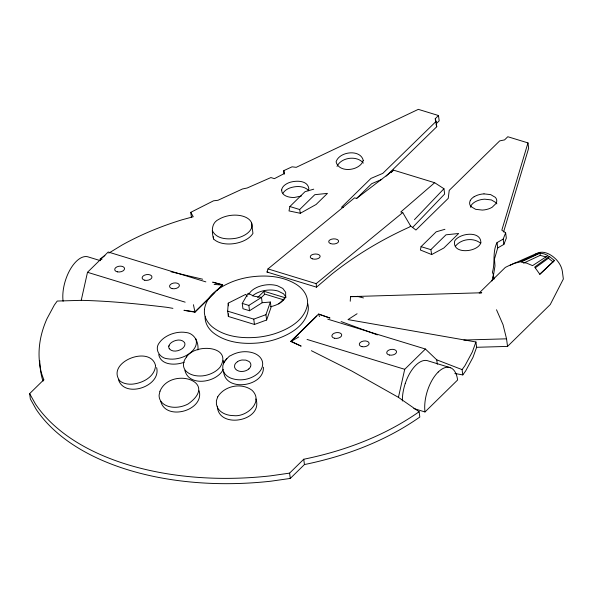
<?xml version="1.0" encoding="UTF-8"?>
<svg xmlns="http://www.w3.org/2000/svg" width="593" height="593" viewBox="0 0 593 593"><rect width="100%" height="100%" fill="white"/><g stroke="black" fill="none" stroke-linecap="round" stroke-linejoin="round"><path stroke-width="0.89" d="M223.65 371.507C224.977 392.366 264.515 386.777 263.396 367.223M205.141 316.706L205.111 318.3A52.577 30.754 -7.4 0 0 208.343 327.388A51.332 30.028 -7.4 0 0 213.176 332.688C225.97 342.747 243.3 344.4 259 342.88A52.577 30.754 -7.4 0 0 274.826 339.626C289.028 335.038 305.588 326.194 308.241 310.02A51.732 30.258 -7.4 0 0 307.767 303.69M509.898 265.175L505.325 267.399L479.181 293.016L481.753 292.757L350.559 296.633L350.241 301.244M262.173 302.726L261.483 297.412L253.93 296.196L248.148 293.261L242.255 303.401L242.945 308.723L249.527 310.732L262.173 302.726L270.364 302.037L271.053 307.352L266.628 319.998L254.449 324.453L228.349 316.469L227.66 311.155L228.231 303.149L245.717 294.373L247.222 296.389M228.349 316.469L228.535 313.801M197.884 349.959C198.9 342.391 194.504 333.229 186.061 332.51A20.214 12.705 -16.5 0 0 171.066 334.193A20.258 12.779 -16.6 0 0 159.465 342.584C153.921 349.233 159.813 358.365 167.723 358.795A20.132 12.675 -16.6 0 0 182.733 357.119C189.938 354.466 199.085 347.216 195.69 338.529M493.109 277.517L494.999 265.894L494.473 259L497.712 247.933L497.023 242.626L503.183 239.098L505.644 232.812L501.819 230.21L527.97 142.898L507.801 136.731L504.569 139.896L499.691 140.897L449.235 190.346L448.241 198.366L415.938 230.025L410.586 225.948L402.743 212.576L400.779 211.975L434.662 182.718L443.949 188.73L444.639 194.037L412.558 227.482M313.741 189.174L305.017 191.695L289.881 206.527L289.006 210.923L300.303 213.28L316.113 204.481L327.455 193.37L314.809 194.689L299.673 209.522L300.303 213.28M444.943 229.298L436.203 231.819L421.067 246.651L420.4 250.009L431.682 254.553L443.831 248.015L458.656 233.494L445.995 234.813L430.859 249.646L431.682 254.553M43.838 379.972L41.503 373.256A221.419 129.519 -7.4 0 1 47.025 318.634L54.334 305.054L57.224 301.051L81.226 300.34L87.497 272.298L108.2 252.01L205.86 281.875M43.808 379.75L29.65 393.626L30.339 398.933L36.18 409.363A240.55 140.711 -7.4 0 0 149.985 475.63A240.662 140.778 -7.4 0 0 270.986 481.19L290.281 478.432L304.439 464.556C345.363 456.202 385.502 441.162 419.814 417.042L419.125 411.735L398.437 397.354L404.715 369.313L425.411 349.025L436.737 359.832L462.095 369.617L462.785 374.924L454.853 373.464M491.968 280.978L493.42 274.841L492.42 272.217C495.437 262.336 492.197 252.092 497.023 242.626M250.617 366.392L250.839 365.488A8.265 5.7 -9.8 0 0 248.971 361.456L245.902 360.121L242.122 360.003A8.272 5.715 -9.7 0 0 238.482 361.085L237.408 361.73M168.835 346.394L169.064 345.526M503.568 231.989L528.659 148.206L527.97 142.898M337.017 166.418C341.094 157.271 357.112 155.196 363.324 163.082M410.586 225.948L409.444 227.067C381.81 239.528 355.726 255.16 331.961 273.996L316.521 287.168L266.991 272.017L267.992 268.911L354.57 197.84L356.534 198.44L393.537 170.139L434.662 182.718M266.628 319.998L265.938 314.683L270.364 302.037M357.082 313.741L348.009 319.597L475.934 341.983L472.295 352.042L464.986 365.622L462.095 369.617M475.934 341.983L476.624 347.29L472.984 357.349L465.675 370.929L462.785 374.924M497.712 247.933L503.872 244.405L506.333 238.119L505.644 232.812M224.169 362.049L222.805 365.703L222.805 369.372A20.132 13.869 -9.7 0 0 230.462 377.986C239.772 381.729 251.158 379.713 258.541 372.878A20.258 13.965 -9.8 0 0 262.536 362.16A20.214 13.928 -9.7 0 0 254.879 353.547C246.977 350.337 237.756 351.441 230.477 355.733C229.313 354.74 217.772 370.299 226.785 358.646M535.301 267.814L548.436 258.214L549.288 256.398L554.403 260.535L539.786 274.411M223.257 369.372C216.838 382.707 188.789 387.273 184.875 370.247M455.372 246.317C460.828 238.912 473.34 237.274 480.456 243.137M414.463 219.64L443.949 188.73M214.051 293.12L194.941 311.851L183.949 310.287L194.986 312.2L215.533 291.763M319.471 316.625L318.567 314.068L329.856 317.996L318.567 314.068L290.889 341.197L301.155 346.127L290.933 341.546L316.832 316.069M391.084 172.563L393.537 170.139M216.03 291.178L222.62 284.722L212.657 282.149L222.671 285.07L214.14 284.41M435.714 122.232L435.255 118.696L438.486 115.531L418.317 109.357L296.226 167.33L292.06 166.818L283.817 170.621L284.077 173.653L274.418 178.649L270.89 177.566L247.148 188.011L242.544 188.952L217.987 200.271L213.524 200.819L190.768 212.324L191.457 217.624M356.623 198.462L371.678 183.704L381.803 179.39M435.255 118.696L436.055 121.439L382.804 173.364L370.988 178.397L341.531 207.268L343.354 207.342M257.696 297.493L264.033 291.274L285.144 297.738L278.806 303.95M435.944 124.004L439.176 120.831L438.486 115.531M261.283 297.597L264.448 294.491M436.055 121.439L436.745 126.746L386.132 176.099M29.65 393.626L35.491 404.063A240.55 140.711 -7.4 0 0 149.295 470.331A240.662 140.778 -7.4 0 0 270.297 475.882L289.592 473.125L303.749 459.249C344.674 450.902 384.813 435.855 419.125 411.735M413.825 408.547L424.996 411.965L457.603 380.002A29.769 14.795 -73 0 0 438.19 372.063M476.624 347.29L507.534 346.408L550.26 304.535L563.35 279.014L562.364 271.431A17.716 11.356 45.6 0 0 556.79 260.112C551.824 254.701 543.277 249.512 536.131 253.797A17.716 11.356 45.6 0 0 535.056 254.805M186.55 356.942C195.579 342.873 233.368 345.978 220.047 367.186A20.177 13.491 -13.9 0 1 202.435 375.903C196.491 376.347 189.916 375.325 185.676 370.758A20.177 13.491 -13.9 0 1 186.587 356.919M216.719 290.637L222.671 285.07M554.403 260.535L539.763 274.196L534.686 267.08L549.288 256.398M402.743 212.576L316.165 283.647L267.992 268.911M248.83 368.928L247.97 369.587A8.272 5.715 -9.7 0 1 243.189 371.366C239.342 372.182 233.219 369.736 234.702 364.969A8.265 5.7 -9.8 0 1 237.459 361.73M100.432 260.705L100.202 258.941L104.909 255.494M242.255 303.401L248.838 305.417L261.483 297.412M108.838 253.1L122.195 244.968A221.293 129.444 -7.4 0 1 182.236 219.736L193.244 216.749L190.768 212.324M298.776 336.913L290.933 341.546M540.075 253.122L520.913 262.076L526.636 263.114L532.551 265.642L548.051 255.561L544.003 253.841L540.075 253.122L540.208 255.361L523.552 263.136M227.66 311.155L253.76 319.138L265.938 314.683M270.697 306.744C276.575 305.18 283.069 302.652 285.648 296.656L285.656 292.267L282.831 288.457L277.48 285.782A19.02 11.126 -7.4 0 0 256.495 287.583A19.095 11.171 -7.4 0 0 248.675 294.669M301.348 196.031L294.447 197.454A13.75 8.043 -7.4 0 1 283.083 193.978L281.927 192.088L281.668 190.019M184.253 362.204C175.869 365.444 160.97 365.666 158.709 354.584M463.837 340.041L506.548 338.825L507.534 346.408M350.559 296.633L360.915 296.619M81.226 300.34C109.957 301.014 138.584 303.905 167.093 307.344L172.919 308.353M483.977 193.867L490.663 194.623L495.333 197.343A13.654 7.991 -7.4 0 1 496.074 203.421L492.19 207.231A13.632 7.976 -7.4 0 1 482.339 210.078L475.653 209.329L470.983 206.601M540.208 255.361L546.16 256.999M100.202 258.941L101.959 259.289M171.021 271.772L202.65 279.214M357.349 296.3L363.45 297.945M266.991 272.017L268.244 272.357M289.881 206.527L299.673 209.522M421.067 246.651L430.859 249.646M283.736 299.873L264.382 293.958L264.033 291.274M327.751 319.16L425.411 349.025M99.906 260.512L88.735 257.095A29.769 14.795 -73 0 0 80.618 258.059A29.702 14.766 -73 0 0 65.682 279.696A29.591 14.706 -73 0 0 63.095 301.281M450.636 367.779L428.294 360.944A29.769 14.795 -73 0 0 420.178 361.915A29.702 14.766 -73 0 0 405.234 383.545M87.497 272.298L185.157 302.163M307.055 339.441L404.715 369.313M341.108 321.562L377.363 334.897M311.377 350.693L351.464 370.862L398.437 397.354M548.436 258.214L553.084 261.973M308.138 190.019C303.231 185.587 295.759 185.965 289.866 187.966A13.75 8.043 -7.4 0 0 283.046 193.199M169.324 348.78C172.467 352.45 178.374 351.256 181.932 348.84A8.272 5.211 -16.7 0 0 184.23 346.445L184.645 345.6A8.272 5.211 -16.7 0 0 184.379 342.346C181.258 338.67 175.313 339.885 171.77 342.287A8.272 5.211 -16.7 0 0 169.057 345.571M212.539 231.04C216.838 239.313 227.986 239.646 236.081 238.238A20.058 11.734 -7.4 0 0 249.935 220.248A20.058 11.734 -7.4 0 0 218.861 219.328C210.952 222.975 211.716 231.922 213.569 238.972C222.798 247.963 246.303 244.175 252.944 233.39L251.625 223.005M286.1 297.249L283.521 293.772L278.169 291.096A19.02 11.126 -7.4 0 0 257.184 292.898A19.065 11.148 -7.4 0 0 252.536 295.877M223.205 360.588L224.08 362.101M199.181 390.831C204.496 410.578 165.966 421.371 160.755 401.417M496.504 309.768L503.034 324.682L506.548 338.825M255.909 398.933C263.64 421.171 218.254 429.577 217.32 406.242M43.089 381.106L42.192 378.556A221.419 129.519 -7.4 0 1 39.738 360.626M436.144 124.686L436.745 126.746M156.626 367.593C161.474 386.421 124.463 398.755 118.474 379.646M193.437 304.698L194.986 312.2M503.183 239.098L503.872 244.405M493.42 274.841L493.999 279.259M436.737 359.832L437.308 364.228M283.817 170.621L284.277 174.157M303.749 459.249L304.439 464.556M289.592 473.125L290.281 478.432M253.76 319.138L254.449 324.453M248.838 305.417L249.527 310.732M228.231 303.149L228.572 305.803M213.302 236.74L213.569 238.972M316.165 283.647L316.521 287.168M424.996 411.965A29.591 14.706 -73 0 1 427.575 390.379A29.702 14.766 -73 0 1 438.19 372.063M402.358 401.024A29.591 14.706 -73 0 1 405.234 383.545M470.382 207.239A13.765 8.05 -7.4 0 1 474.83 202.02A13.646 7.983 -7.4 0 1 484.659 199.174L491.352 199.923L496.022 202.65A13.646 7.983 -7.4 0 1 496.845 203.866M250.617 366.415A8.265 5.7 -9.8 0 1 248.815 368.95M169.316 348.81A8.272 5.211 -16.7 0 1 168.835 346.423M281.653 189.96A13.75 8.043 -7.4 0 1 289.162 182.6C295.566 180.354 307.663 179.961 308.857 188.678A13.75 8.043 -7.4 0 1 308.175 190.798M471.05 206.601A13.654 7.991 -7.4 0 1 470.316 200.508M474.178 196.728A13.654 7.991 -7.4 0 1 484.021 193.881M470.249 200.523A13.765 8.05 -7.4 0 1 474.141 196.713M204.429 309.405L204.37 312.607A52.577 30.754 -7.4 0 0 207.609 321.688A51.332 30.028 -7.4 0 0 212.435 326.988C225.229 337.046 242.559 338.699 258.259 337.18A52.577 30.754 -7.4 0 0 274.085 333.926C288.294 329.345 304.846 320.494 307.5 304.328A51.732 30.258 -7.4 0 0 305.944 294.951A52.014 30.428 -7.4 0 0 296.352 284.41C282.135 275.612 264.426 274.729 248.297 277.316A51.732 30.258 -7.4 0 0 232.893 281.505C220.463 286.397 206.579 295.069 204.429 309.405M155.551 365.562C154.862 377.052 142.209 383.382 131.942 384.182A20.184 13.002 -20.1 0 1 119.719 380.758C105.925 362.227 150.251 344.511 155.551 365.562M159.962 391.254L159.109 395.086A20.192 14.047 -16.6 0 0 188.137 403.959C220.144 381.158 170.421 366.2 159.962 391.254M480.841 242.863C477.528 252.529 451.74 254.671 454.683 241.01C459.39 232.945 481.323 230.41 480.841 242.863M363.264 160.488C360.084 170.91 338.811 173.438 336.098 161.822C339.285 151.393 360.559 148.873 363.264 160.488M217.72 396.865L216.393 400.712L216.423 404.559L217.809 408.162A20.192 14.617 -10.8 0 0 233.768 415.634C246.48 417.264 264.078 401.876 252.062 390.305C241.618 382.359 224.517 385.672 217.72 396.865M536.561 253.485L510.21 265.16L514.22 263.285L518.986 262.276L538.963 253.241L536.561 253.485M389.364 355.037A4.959 2.898 -7.4 0 0 396.561 351.708A4.959 2.898 -7.4 0 0 388.986 350.026A4.959 2.898 -7.4 0 0 389.364 355.037M361.945 346.653A4.959 2.898 -7.4 0 0 369.142 343.325A4.959 2.898 -7.4 0 0 361.567 341.635A4.959 2.898 -7.4 0 0 361.945 346.653M334.526 338.262A4.959 2.898 -7.4 0 0 341.724 334.934A4.959 2.898 -7.4 0 0 334.148 333.251A4.959 2.898 -7.4 0 0 334.526 338.262M172.2 288.621A4.959 2.898 -7.4 0 0 179.397 285.292A4.959 2.898 -7.4 0 0 171.822 283.61A4.959 2.898 -7.4 0 0 172.2 288.621M144.781 280.23A4.959 2.898 -7.4 0 0 151.978 276.909A4.959 2.898 -7.4 0 0 144.403 275.219A4.959 2.898 -7.4 0 0 144.781 280.23M117.362 271.846A4.959 2.898 -7.4 0 0 124.56 268.518A4.959 2.898 -7.4 0 0 116.984 266.835A4.959 2.898 -7.4 0 0 117.362 271.846M312.229 258.8A4.966 2.587 -3.4 0 0 320.124 256.687A4.966 2.587 -3.4 0 0 313.237 254.308A4.966 2.587 -3.4 0 0 312.229 258.8M330.686 243.641A4.966 2.58 -3.3 0 0 338.581 241.536A4.966 2.58 -3.3 0 0 331.687 239.157A4.966 2.58 -3.3 0 0 330.686 243.641"/></g></svg>
